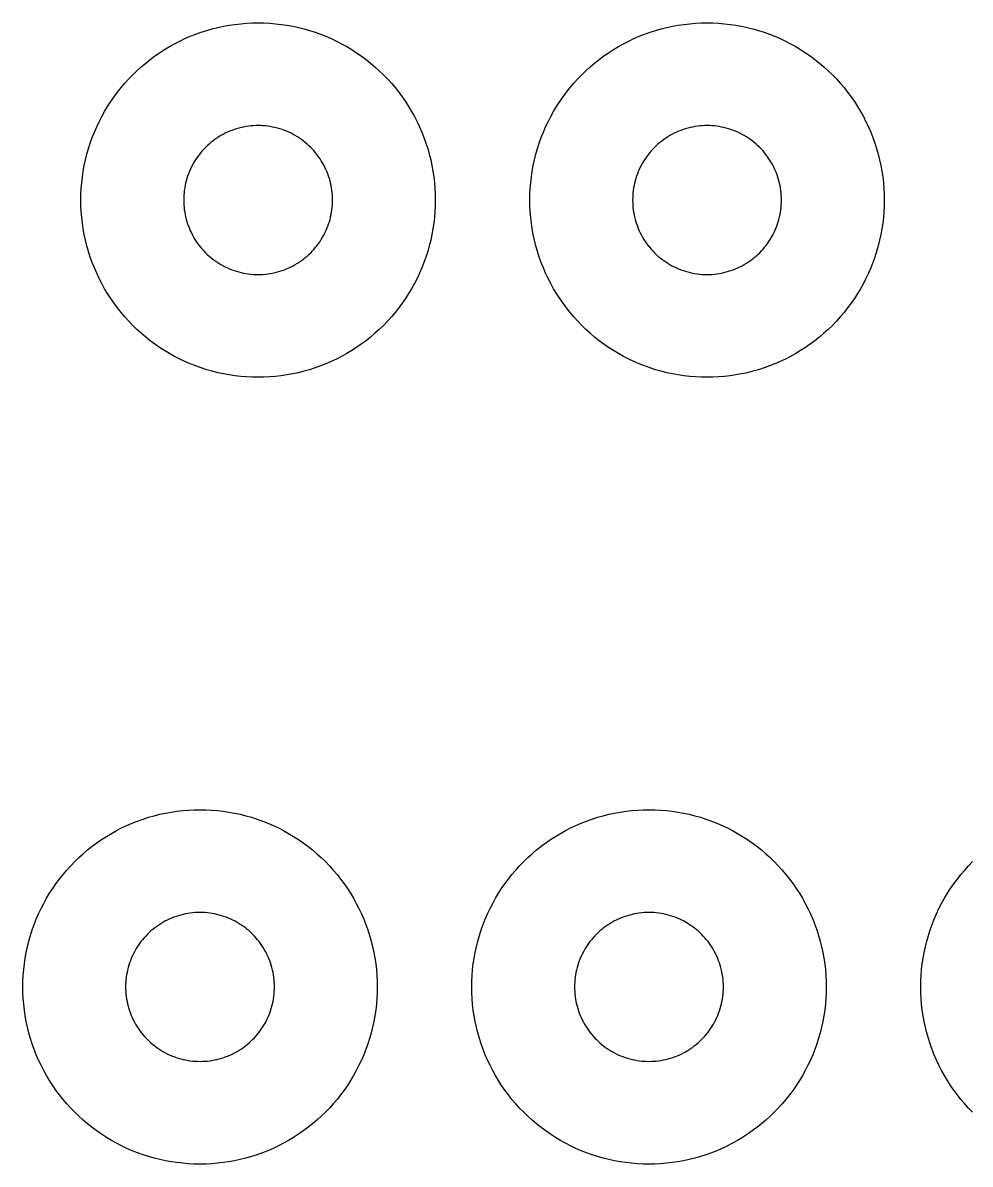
# Model space of a CAD drawing. Header units: millimetres. Extents: x 0 to 476, y 7 to 280.
# Drawn here: x 190 to 230.09, y 6.64 to 54.93 of the extents above; entities that cross this region are included whole.
import ezdxf

# ---------------------------------------------------------------- set-up
doc = ezdxf.new("R2010")
doc.units = ezdxf.units.MM
doc.layers.add('CUT', color=1, linetype='Continuous')

msp = doc.modelspace()

# ---------------------------------------------------------------- linework, layer by layer
at = {"layer": 'CUT'}
for points in [[(207.454, 47.188), (207.442, 46.943), (207.422, 46.698), (207.394, 46.454), (207.358, 46.212), (207.314, 45.97), (207.262, 45.73), (207.202, 45.492), (207.135, 45.256), (207.06, 45.023), (206.977, 44.791), (206.887, 44.563), (206.789, 44.338), (206.684, 44.116), (206.572, 43.898), (206.453, 43.683), (206.327, 43.473), (206.194, 43.267), (206.054, 43.065), (205.908, 42.868), (205.755, 42.675), (205.597, 42.488), (205.432, 42.306), (205.261, 42.13), (205.085, 41.959), (204.903, 41.795), (204.716, 41.636), (204.524, 41.483), (204.326, 41.337), (204.125, 41.197), (203.918, 41.064), (203.708, 40.938), (203.493, 40.819), (203.275, 40.707), (203.053, 40.602), (202.828, 40.504), (202.6, 40.414), (202.369, 40.331), (202.135, 40.256), (201.899, 40.189), (201.661, 40.129), (201.421, 40.077), (201.18, 40.034), (200.937, 39.997), (200.693, 39.969), (200.448, 39.949), (200.203, 39.937), (199.958, 39.933), (199.713, 39.937), (199.467, 39.949), (199.223, 39.969), (198.979, 39.997), (198.736, 40.034), (198.495, 40.077), (198.255, 40.129), (198.017, 40.189), (197.781, 40.256), (197.547, 40.331), (197.316, 40.414), (197.088, 40.504), (196.863, 40.602), (196.641, 40.707), (196.422, 40.819), (196.208, 40.938), (195.997, 41.064), (195.791, 41.197), (195.589, 41.337), (195.392, 41.483), (195.2, 41.636), (195.013, 41.795), (194.831, 41.959), (194.655, 42.13), (194.484, 42.306), (194.319, 42.488), (194.16, 42.675), (194.008, 42.868), (193.862, 43.065), (193.722, 43.267), (193.589, 43.473), (193.463, 43.683), (193.344, 43.898), (193.231, 44.116), (193.126, 44.338), (193.029, 44.563), (192.939, 44.791), (192.856, 45.023), (192.781, 45.256), (192.713, 45.492), (192.654, 45.73), (192.602, 45.97), (192.558, 46.212), (192.522, 46.454), (192.494, 46.698), (192.474, 46.943), (192.462, 47.188), (192.458, 47.433), (192.462, 47.679), (192.474, 47.924), (192.494, 48.168), (192.522, 48.412), (192.558, 48.655), (192.602, 48.897), (192.654, 49.136), (192.713, 49.374), (192.781, 49.61), (192.856, 49.844), (192.939, 50.075), (193.029, 50.303), (193.126, 50.529), (193.231, 50.75), (193.344, 50.969), (193.463, 51.183), (193.589, 51.394), (193.722, 51.6), (193.862, 51.802), (194.008, 51.999), (194.16, 52.191), (194.319, 52.378), (194.484, 52.56), (194.655, 52.737), (194.831, 52.907), (195.013, 53.072), (195.2, 53.231), (195.392, 53.383), (195.589, 53.53), (195.791, 53.669), (195.997, 53.802), (196.208, 53.929), (196.422, 54.048), (196.641, 54.16), (196.863, 54.265), (197.088, 54.362), (197.316, 54.453), (197.547, 54.535), (197.781, 54.61), (198.017, 54.678), (198.255, 54.737), (198.495, 54.789), (198.736, 54.833), (198.979, 54.869), (199.223, 54.897), (199.467, 54.917), (199.713, 54.929), (199.958, 54.933), (200.203, 54.929), (200.448, 54.917), (200.693, 54.897), (200.937, 54.869), (201.18, 54.833), (201.421, 54.789), (201.661, 54.737), (201.899, 54.678), (202.135, 54.61), (202.369, 54.535), (202.6, 54.453), (202.828, 54.362), (203.053, 54.265), (203.275, 54.16), (203.493, 54.048), (203.708, 53.929), (203.918, 53.802), (204.125, 53.669), (204.326, 53.53), (204.524, 53.383), (204.716, 53.231), (204.903, 53.072), (205.085, 52.907), (205.261, 52.737), (205.432, 52.56), (205.597, 52.378), (205.755, 52.191), (205.908, 51.999), (206.054, 51.802), (206.194, 51.6), (206.327, 51.394), (206.453, 51.183), (206.572, 50.969), (206.684, 50.75), (206.789, 50.529), (206.887, 50.303), (206.977, 50.075), (207.06, 49.844), (207.135, 49.61), (207.202, 49.374), (207.262, 49.136), (207.314, 48.897), (207.358, 48.655), (207.394, 48.412), (207.422, 48.168), (207.442, 47.924), (207.454, 47.679), (207.458, 47.433), (207.454, 47.188)], [(226.454, 47.188), (226.442, 46.943), (226.422, 46.698), (226.394, 46.454), (226.358, 46.212), (226.314, 45.97), (226.262, 45.73), (226.202, 45.492), (226.135, 45.256), (226.06, 45.023), (225.977, 44.791), (225.887, 44.563), (225.789, 44.338), (225.684, 44.116), (225.572, 43.898), (225.453, 43.683), (225.327, 43.473), (225.194, 43.267), (225.054, 43.065), (224.908, 42.868), (224.755, 42.675), (224.597, 42.488), (224.432, 42.306), (224.261, 42.13), (224.085, 41.959), (223.903, 41.795), (223.716, 41.636), (223.524, 41.483), (223.326, 41.337), (223.125, 41.197), (222.918, 41.064), (222.708, 40.938), (222.493, 40.819), (222.275, 40.707), (222.053, 40.602), (221.828, 40.504), (221.6, 40.414), (221.369, 40.331), (221.135, 40.256), (220.899, 40.189), (220.661, 40.129), (220.421, 40.077), (220.18, 40.034), (219.937, 39.997), (219.693, 39.969), (219.448, 39.949), (219.203, 39.937), (218.958, 39.933), (218.713, 39.937), (218.467, 39.949), (218.223, 39.969), (217.979, 39.997), (217.736, 40.034), (217.495, 40.077), (217.255, 40.129), (217.017, 40.189), (216.781, 40.256), (216.547, 40.331), (216.316, 40.414), (216.088, 40.504), (215.863, 40.602), (215.641, 40.707), (215.422, 40.819), (215.208, 40.938), (214.997, 41.064), (214.791, 41.197), (214.589, 41.337), (214.392, 41.483), (214.2, 41.636), (214.013, 41.795), (213.831, 41.959), (213.655, 42.13), (213.484, 42.306), (213.319, 42.488), (213.16, 42.675), (213.008, 42.868), (212.862, 43.065), (212.722, 43.267), (212.589, 43.473), (212.463, 43.683), (212.344, 43.898), (212.231, 44.116), (212.126, 44.338), (212.029, 44.563), (211.939, 44.791), (211.856, 45.023), (211.781, 45.256), (211.713, 45.492), (211.654, 45.73), (211.602, 45.97), (211.558, 46.212), (211.522, 46.454), (211.494, 46.698), (211.474, 46.943), (211.462, 47.188), (211.458, 47.433), (211.462, 47.679), (211.474, 47.924), (211.494, 48.168), (211.522, 48.412), (211.558, 48.655), (211.602, 48.897), (211.654, 49.136), (211.713, 49.374), (211.781, 49.61), (211.856, 49.844), (211.939, 50.075), (212.029, 50.303), (212.126, 50.529), (212.231, 50.75), (212.344, 50.969), (212.463, 51.183), (212.589, 51.394), (212.722, 51.6), (212.862, 51.802), (213.008, 51.999), (213.16, 52.191), (213.319, 52.378), (213.484, 52.56), (213.655, 52.737), (213.831, 52.907), (214.013, 53.072), (214.2, 53.231), (214.392, 53.383), (214.589, 53.53), (214.791, 53.669), (214.997, 53.802), (215.208, 53.929), (215.422, 54.048), (215.641, 54.16), (215.863, 54.265), (216.088, 54.362), (216.316, 54.453), (216.547, 54.535), (216.781, 54.61), (217.017, 54.678), (217.255, 54.737), (217.495, 54.789), (217.736, 54.833), (217.979, 54.869), (218.223, 54.897), (218.467, 54.917), (218.713, 54.929), (218.958, 54.933), (219.203, 54.929), (219.448, 54.917), (219.693, 54.897), (219.937, 54.869), (220.18, 54.833), (220.421, 54.789), (220.661, 54.737), (220.899, 54.678), (221.135, 54.61), (221.369, 54.535), (221.6, 54.453), (221.828, 54.362), (222.053, 54.265), (222.275, 54.16), (222.493, 54.048), (222.708, 53.929), (222.918, 53.802), (223.125, 53.669), (223.326, 53.53), (223.524, 53.383), (223.716, 53.231), (223.903, 53.072), (224.085, 52.907), (224.261, 52.737), (224.432, 52.56), (224.597, 52.378), (224.755, 52.191), (224.908, 51.999), (225.054, 51.802), (225.194, 51.6), (225.327, 51.394), (225.453, 51.183), (225.572, 50.969), (225.684, 50.75), (225.789, 50.529), (225.887, 50.303), (225.977, 50.075), (226.06, 49.844), (226.135, 49.61), (226.202, 49.374), (226.262, 49.136), (226.314, 48.897), (226.358, 48.655), (226.394, 48.412), (226.422, 48.168), (226.442, 47.924), (226.454, 47.679), (226.458, 47.433), (226.454, 47.188)], [(203.106, 47.536), (203.101, 47.639), (203.093, 47.742), (203.081, 47.844), (203.066, 47.946), (203.047, 48.048), (203.026, 48.149), (203.001, 48.249), (202.972, 48.348), (202.941, 48.446), (202.906, 48.543), (202.868, 48.639), (202.827, 48.733), (202.783, 48.827), (202.736, 48.918), (202.686, 49.008), (202.633, 49.097), (202.577, 49.183), (202.518, 49.268), (202.457, 49.351), (202.393, 49.432), (202.326, 49.51), (202.257, 49.587), (202.185, 49.661), (202.111, 49.732), (202.035, 49.802), (201.956, 49.868), (201.876, 49.932), (201.793, 49.994), (201.708, 50.052), (201.621, 50.108), (201.533, 50.161), (201.443, 50.211), (201.351, 50.258), (201.258, 50.303), (201.163, 50.344), (201.068, 50.381), (200.97, 50.416), (200.872, 50.448), (200.773, 50.476), (200.673, 50.501), (200.572, 50.523), (200.471, 50.541), (200.369, 50.556), (200.267, 50.568), (200.164, 50.577), (200.061, 50.582), (199.958, 50.583), (199.855, 50.582), (199.752, 50.577), (199.649, 50.568), (199.547, 50.556), (199.445, 50.541), (199.343, 50.523), (199.243, 50.501), (199.143, 50.476), (199.044, 50.448), (198.945, 50.416), (198.848, 50.381), (198.752, 50.344), (198.658, 50.303), (198.565, 50.258), (198.473, 50.211), (198.383, 50.161), (198.294, 50.108), (198.208, 50.052), (198.123, 49.994), (198.04, 49.932), (197.96, 49.868), (197.881, 49.802), (197.805, 49.732), (197.731, 49.661), (197.659, 49.587), (197.59, 49.51), (197.523, 49.432), (197.459, 49.351), (197.397, 49.268), (197.339, 49.183), (197.283, 49.097), (197.23, 49.008), (197.18, 48.918), (197.133, 48.827), (197.089, 48.733), (197.048, 48.639), (197.01, 48.543), (196.975, 48.446), (196.944, 48.348), (196.915, 48.249), (196.89, 48.149), (196.868, 48.048), (196.85, 47.946), (196.835, 47.844), (196.823, 47.742), (196.815, 47.639), (196.81, 47.536), (196.808, 47.433), (196.81, 47.33), (196.815, 47.227), (196.823, 47.125), (196.835, 47.022), (196.85, 46.92), (196.868, 46.819), (196.89, 46.718), (196.915, 46.618), (196.944, 46.519), (196.975, 46.421), (197.01, 46.324), (197.048, 46.228), (197.089, 46.133), (197.133, 46.04), (197.18, 45.948), (197.23, 45.858), (197.283, 45.77), (197.339, 45.683), (197.397, 45.599), (197.459, 45.516), (197.523, 45.435), (197.59, 45.356), (197.659, 45.28), (197.731, 45.206), (197.805, 45.134), (197.881, 45.065), (197.96, 44.998), (198.04, 44.934), (198.123, 44.873), (198.208, 44.814), (198.294, 44.758), (198.383, 44.705), (198.473, 44.655), (198.565, 44.608), (198.658, 44.564), (198.752, 44.523), (198.848, 44.485), (198.945, 44.451), (199.044, 44.419), (199.143, 44.391), (199.243, 44.366), (199.343, 44.344), (199.445, 44.325), (199.547, 44.31), (199.649, 44.299), (199.752, 44.29), (199.855, 44.285), (199.958, 44.283), (200.061, 44.285), (200.164, 44.29), (200.267, 44.299), (200.369, 44.31), (200.471, 44.325), (200.572, 44.344), (200.673, 44.366), (200.773, 44.391), (200.872, 44.419), (200.97, 44.451), (201.068, 44.485), (201.163, 44.523), (201.258, 44.564), (201.351, 44.608), (201.443, 44.655), (201.533, 44.705), (201.621, 44.758), (201.708, 44.814), (201.793, 44.873), (201.876, 44.934), (201.956, 44.998), (202.035, 45.065), (202.111, 45.134), (202.185, 45.206), (202.257, 45.28), (202.326, 45.356), (202.393, 45.435), (202.457, 45.516), (202.518, 45.599), (202.577, 45.683), (202.633, 45.77), (202.686, 45.858), (202.736, 45.948), (202.783, 46.04), (202.827, 46.133), (202.868, 46.228), (202.906, 46.324), (202.941, 46.421), (202.972, 46.519), (203.001, 46.618), (203.026, 46.718), (203.047, 46.819), (203.066, 46.92), (203.081, 47.022), (203.093, 47.125), (203.101, 47.227), (203.106, 47.33), (203.108, 47.433), (203.106, 47.536)], [(222.106, 47.536), (222.101, 47.639), (222.093, 47.742), (222.081, 47.844), (222.066, 47.946), (222.047, 48.048), (222.026, 48.149), (222.001, 48.249), (221.972, 48.348), (221.941, 48.446), (221.906, 48.543), (221.868, 48.639), (221.827, 48.733), (221.783, 48.827), (221.736, 48.918), (221.686, 49.008), (221.633, 49.097), (221.577, 49.183), (221.518, 49.268), (221.457, 49.351), (221.393, 49.432), (221.326, 49.51), (221.257, 49.587), (221.185, 49.661), (221.111, 49.732), (221.035, 49.802), (220.956, 49.868), (220.876, 49.932), (220.793, 49.994), (220.708, 50.052), (220.621, 50.108), (220.533, 50.161), (220.443, 50.211), (220.351, 50.258), (220.258, 50.303), (220.163, 50.344), (220.068, 50.381), (219.97, 50.416), (219.872, 50.448), (219.773, 50.476), (219.673, 50.501), (219.572, 50.523), (219.471, 50.541), (219.369, 50.556), (219.267, 50.568), (219.164, 50.577), (219.061, 50.582), (218.958, 50.583), (218.855, 50.582), (218.752, 50.577), (218.649, 50.568), (218.547, 50.556), (218.445, 50.541), (218.343, 50.523), (218.243, 50.501), (218.143, 50.476), (218.044, 50.448), (217.945, 50.416), (217.848, 50.381), (217.752, 50.344), (217.658, 50.303), (217.565, 50.258), (217.473, 50.211), (217.383, 50.161), (217.294, 50.108), (217.208, 50.052), (217.123, 49.994), (217.04, 49.932), (216.96, 49.868), (216.881, 49.802), (216.805, 49.732), (216.731, 49.661), (216.659, 49.587), (216.59, 49.51), (216.523, 49.432), (216.459, 49.351), (216.397, 49.268), (216.339, 49.183), (216.283, 49.097), (216.23, 49.008), (216.18, 48.918), (216.133, 48.827), (216.089, 48.733), (216.048, 48.639), (216.01, 48.543), (215.975, 48.446), (215.944, 48.348), (215.915, 48.249), (215.89, 48.149), (215.868, 48.048), (215.85, 47.946), (215.835, 47.844), (215.823, 47.742), (215.815, 47.639), (215.81, 47.536), (215.808, 47.433), (215.81, 47.33), (215.815, 47.227), (215.823, 47.125), (215.835, 47.022), (215.85, 46.92), (215.868, 46.819), (215.89, 46.718), (215.915, 46.618), (215.944, 46.519), (215.975, 46.421), (216.01, 46.324), (216.048, 46.228), (216.089, 46.133), (216.133, 46.04), (216.18, 45.948), (216.23, 45.858), (216.283, 45.77), (216.339, 45.683), (216.397, 45.599), (216.459, 45.516), (216.523, 45.435), (216.59, 45.356), (216.659, 45.28), (216.731, 45.206), (216.805, 45.134), (216.881, 45.065), (216.96, 44.998), (217.04, 44.934), (217.123, 44.873), (217.208, 44.814), (217.294, 44.758), (217.383, 44.705), (217.473, 44.655), (217.565, 44.608), (217.658, 44.564), (217.752, 44.523), (217.848, 44.485), (217.945, 44.451), (218.044, 44.419), (218.143, 44.391), (218.243, 44.366), (218.343, 44.344), (218.445, 44.325), (218.547, 44.31), (218.649, 44.299), (218.752, 44.29), (218.855, 44.285), (218.958, 44.283), (219.061, 44.285), (219.164, 44.29), (219.267, 44.299), (219.369, 44.31), (219.471, 44.325), (219.572, 44.344), (219.673, 44.366), (219.773, 44.391), (219.872, 44.419), (219.97, 44.451), (220.068, 44.485), (220.163, 44.523), (220.258, 44.564), (220.351, 44.608), (220.443, 44.655), (220.533, 44.705), (220.621, 44.758), (220.708, 44.814), (220.793, 44.873), (220.876, 44.934), (220.956, 44.998), (221.035, 45.065), (221.111, 45.134), (221.185, 45.206), (221.257, 45.28), (221.326, 45.356), (221.393, 45.435), (221.457, 45.516), (221.518, 45.599), (221.577, 45.683), (221.633, 45.77), (221.686, 45.858), (221.736, 45.948), (221.783, 46.04), (221.827, 46.133), (221.868, 46.228), (221.906, 46.324), (221.941, 46.421), (221.972, 46.519), (222.001, 46.618), (222.026, 46.718), (222.047, 46.819), (222.066, 46.92), (222.081, 47.022), (222.093, 47.125), (222.101, 47.227), (222.106, 47.33), (222.108, 47.433), (222.106, 47.536)], [(204.996, 13.892), (204.984, 13.647), (204.964, 13.402), (204.936, 13.158), (204.9, 12.916), (204.856, 12.674), (204.804, 12.434), (204.744, 12.196), (204.677, 11.96), (204.602, 11.726), (204.519, 11.495), (204.429, 11.267), (204.331, 11.042), (204.227, 10.82), (204.114, 10.602), (203.995, 10.387), (203.869, 10.177), (203.736, 9.97), (203.596, 9.769), (203.45, 9.572), (203.298, 9.379), (203.139, 9.192), (202.974, 9.01), (202.803, 8.834), (202.627, 8.663), (202.445, 8.498), (202.258, 8.34), (202.066, 8.187), (201.869, 8.041), (201.667, 7.901), (201.461, 7.768), (201.25, 7.642), (201.035, 7.523), (200.817, 7.411), (200.595, 7.306), (200.37, 7.208), (200.142, 7.118), (199.911, 7.035), (199.677, 6.96), (199.441, 6.893), (199.203, 6.833), (198.963, 6.781), (198.722, 6.737), (198.479, 6.701), (198.235, 6.673), (197.991, 6.653), (197.745, 6.641), (197.5, 6.637), (197.255, 6.641), (197.009, 6.653), (196.765, 6.673), (196.521, 6.701), (196.278, 6.737), (196.037, 6.781), (195.797, 6.833), (195.559, 6.893), (195.323, 6.96), (195.089, 7.035), (194.858, 7.118), (194.63, 7.208), (194.405, 7.306), (194.183, 7.411), (193.965, 7.523), (193.75, 7.642), (193.539, 7.768), (193.333, 7.901), (193.131, 8.041), (192.934, 8.187), (192.742, 8.34), (192.555, 8.498), (192.373, 8.663), (192.197, 8.834), (192.026, 9.01), (191.861, 9.192), (191.702, 9.379), (191.55, 9.572), (191.404, 9.769), (191.264, 9.97), (191.131, 10.177), (191.005, 10.387), (190.886, 10.602), (190.773, 10.82), (190.669, 11.042), (190.571, 11.267), (190.481, 11.495), (190.398, 11.726), (190.323, 11.96), (190.256, 12.196), (190.196, 12.434), (190.144, 12.674), (190.1, 12.916), (190.064, 13.158), (190.036, 13.402), (190.016, 13.647), (190.004, 13.892), (190, 14.137), (190.004, 14.383), (190.016, 14.628), (190.036, 14.872), (190.064, 15.116), (190.1, 15.359), (190.144, 15.6), (190.196, 15.84), (190.256, 16.078), (190.323, 16.314), (190.398, 16.548), (190.481, 16.779), (190.571, 17.007), (190.669, 17.233), (190.773, 17.454), (190.886, 17.673), (191.005, 17.887), (191.131, 18.098), (191.264, 18.304), (191.404, 18.506), (191.55, 18.703), (191.702, 18.895), (191.861, 19.082), (192.026, 19.264), (192.197, 19.441), (192.373, 19.611), (192.555, 19.776), (192.742, 19.935), (192.934, 20.087), (193.131, 20.234), (193.333, 20.373), (193.539, 20.506), (193.75, 20.632), (193.965, 20.752), (194.183, 20.864), (194.405, 20.969), (194.63, 21.066), (194.858, 21.157), (195.089, 21.239), (195.323, 21.314), (195.559, 21.382), (195.797, 21.441), (196.037, 21.493), (196.278, 21.537), (196.521, 21.573), (196.765, 21.601), (197.009, 21.621), (197.255, 21.633), (197.5, 21.637), (197.745, 21.633), (197.991, 21.621), (198.235, 21.601), (198.479, 21.573), (198.722, 21.537), (198.963, 21.493), (199.203, 21.441), (199.441, 21.382), (199.677, 21.314), (199.911, 21.239), (200.142, 21.157), (200.37, 21.066), (200.595, 20.969), (200.817, 20.864), (201.035, 20.752), (201.25, 20.632), (201.461, 20.506), (201.667, 20.373), (201.869, 20.234), (202.066, 20.087), (202.258, 19.935), (202.445, 19.776), (202.627, 19.611), (202.803, 19.441), (202.974, 19.264), (203.139, 19.082), (203.298, 18.895), (203.45, 18.703), (203.596, 18.506), (203.736, 18.304), (203.869, 18.098), (203.995, 17.887), (204.114, 17.673), (204.227, 17.454), (204.331, 17.233), (204.429, 17.007), (204.519, 16.779), (204.602, 16.548), (204.677, 16.314), (204.744, 16.078), (204.804, 15.84), (204.856, 15.6), (204.9, 15.359), (204.936, 15.116), (204.964, 14.872), (204.984, 14.628), (204.996, 14.383), (205, 14.137), (204.996, 13.892)], [(223.996, 13.892), (223.984, 13.647), (223.964, 13.402), (223.936, 13.158), (223.9, 12.916), (223.856, 12.674), (223.804, 12.434), (223.744, 12.196), (223.677, 11.96), (223.602, 11.726), (223.519, 11.495), (223.429, 11.267), (223.331, 11.042), (223.227, 10.82), (223.114, 10.602), (222.995, 10.387), (222.869, 10.177), (222.736, 9.97), (222.596, 9.769), (222.45, 9.572), (222.298, 9.379), (222.139, 9.192), (221.974, 9.01), (221.803, 8.834), (221.627, 8.663), (221.445, 8.498), (221.258, 8.34), (221.066, 8.187), (220.869, 8.041), (220.667, 7.901), (220.461, 7.768), (220.25, 7.642), (220.035, 7.523), (219.817, 7.411), (219.595, 7.306), (219.37, 7.208), (219.142, 7.118), (218.911, 7.035), (218.677, 6.96), (218.441, 6.893), (218.203, 6.833), (217.963, 6.781), (217.722, 6.737), (217.479, 6.701), (217.235, 6.673), (216.991, 6.653), (216.745, 6.641), (216.5, 6.637), (216.255, 6.641), (216.009, 6.653), (215.765, 6.673), (215.521, 6.701), (215.278, 6.737), (215.037, 6.781), (214.797, 6.833), (214.559, 6.893), (214.323, 6.96), (214.089, 7.035), (213.858, 7.118), (213.63, 7.208), (213.405, 7.306), (213.183, 7.411), (212.965, 7.523), (212.75, 7.642), (212.539, 7.768), (212.333, 7.901), (212.131, 8.041), (211.934, 8.187), (211.742, 8.34), (211.555, 8.498), (211.373, 8.663), (211.197, 8.834), (211.026, 9.01), (210.861, 9.192), (210.702, 9.379), (210.55, 9.572), (210.404, 9.769), (210.264, 9.97), (210.131, 10.177), (210.005, 10.387), (209.886, 10.602), (209.773, 10.82), (209.669, 11.042), (209.571, 11.267), (209.481, 11.495), (209.398, 11.726), (209.323, 11.96), (209.256, 12.196), (209.196, 12.434), (209.144, 12.674), (209.1, 12.916), (209.064, 13.158), (209.036, 13.402), (209.016, 13.647), (209.004, 13.892), (209, 14.137), (209.004, 14.383), (209.016, 14.628), (209.036, 14.872), (209.064, 15.116), (209.1, 15.359), (209.144, 15.6), (209.196, 15.84), (209.256, 16.078), (209.323, 16.314), (209.398, 16.548), (209.481, 16.779), (209.571, 17.007), (209.669, 17.233), (209.773, 17.454), (209.886, 17.673), (210.005, 17.887), (210.131, 18.098), (210.264, 18.304), (210.404, 18.506), (210.55, 18.703), (210.702, 18.895), (210.861, 19.082), (211.026, 19.264), (211.197, 19.441), (211.373, 19.611), (211.555, 19.776), (211.742, 19.935), (211.934, 20.087), (212.131, 20.234), (212.333, 20.373), (212.539, 20.506), (212.75, 20.632), (212.965, 20.752), (213.183, 20.864), (213.405, 20.969), (213.63, 21.066), (213.858, 21.157), (214.089, 21.239), (214.323, 21.314), (214.559, 21.382), (214.797, 21.441), (215.037, 21.493), (215.278, 21.537), (215.521, 21.573), (215.765, 21.601), (216.009, 21.621), (216.255, 21.633), (216.5, 21.637), (216.745, 21.633), (216.991, 21.621), (217.235, 21.601), (217.479, 21.573), (217.722, 21.537), (217.963, 21.493), (218.203, 21.441), (218.441, 21.382), (218.677, 21.314), (218.911, 21.239), (219.142, 21.157), (219.37, 21.066), (219.595, 20.969), (219.817, 20.864), (220.035, 20.752), (220.25, 20.632), (220.461, 20.506), (220.667, 20.373), (220.869, 20.234), (221.066, 20.087), (221.258, 19.935), (221.445, 19.776), (221.627, 19.611), (221.803, 19.441), (221.974, 19.264), (222.139, 19.082), (222.298, 18.895), (222.45, 18.703), (222.596, 18.506), (222.736, 18.304), (222.869, 18.098), (222.995, 17.887), (223.114, 17.673), (223.227, 17.454), (223.331, 17.233), (223.429, 17.007), (223.519, 16.779), (223.602, 16.548), (223.677, 16.314), (223.744, 16.078), (223.804, 15.84), (223.856, 15.6), (223.9, 15.359), (223.936, 15.116), (223.964, 14.872), (223.984, 14.628), (223.996, 14.383), (224, 14.137), (223.996, 13.892)], [(200.648, 14.24), (200.643, 14.343), (200.635, 14.446), (200.623, 14.548), (200.608, 14.65), (200.589, 14.752), (200.568, 14.853), (200.543, 14.953), (200.514, 15.052), (200.483, 15.15), (200.448, 15.247), (200.41, 15.343), (200.369, 15.437), (200.325, 15.53), (200.278, 15.622), (200.228, 15.712), (200.175, 15.801), (200.119, 15.887), (200.06, 15.972), (199.999, 16.055), (199.935, 16.136), (199.868, 16.214), (199.799, 16.291), (199.727, 16.365), (199.653, 16.436), (199.577, 16.506), (199.498, 16.572), (199.418, 16.636), (199.335, 16.698), (199.25, 16.756), (199.163, 16.812), (199.075, 16.865), (198.985, 16.915), (198.893, 16.962), (198.8, 17.006), (198.705, 17.047), (198.61, 17.085), (198.513, 17.12), (198.414, 17.152), (198.315, 17.18), (198.215, 17.205), (198.115, 17.227), (198.013, 17.245), (197.911, 17.26), (197.809, 17.272), (197.706, 17.28), (197.603, 17.286), (197.5, 17.287), (197.397, 17.286), (197.294, 17.28), (197.191, 17.272), (197.089, 17.26), (196.987, 17.245), (196.885, 17.227), (196.785, 17.205), (196.685, 17.18), (196.586, 17.152), (196.487, 17.12), (196.39, 17.085), (196.295, 17.047), (196.2, 17.006), (196.107, 16.962), (196.015, 16.915), (195.925, 16.865), (195.837, 16.812), (195.75, 16.756), (195.665, 16.698), (195.582, 16.636), (195.502, 16.572), (195.423, 16.506), (195.347, 16.436), (195.273, 16.365), (195.201, 16.291), (195.132, 16.214), (195.065, 16.136), (195.001, 16.055), (194.94, 15.972), (194.881, 15.887), (194.825, 15.801), (194.772, 15.712), (194.722, 15.622), (194.675, 15.53), (194.631, 15.437), (194.59, 15.343), (194.552, 15.247), (194.517, 15.15), (194.486, 15.052), (194.457, 14.953), (194.432, 14.853), (194.411, 14.752), (194.392, 14.65), (194.377, 14.548), (194.365, 14.446), (194.357, 14.343), (194.352, 14.24), (194.35, 14.137), (194.352, 14.034), (194.357, 13.931), (194.365, 13.828), (194.377, 13.726), (194.392, 13.624), (194.411, 13.523), (194.432, 13.422), (194.457, 13.322), (194.486, 13.223), (194.517, 13.125), (194.552, 13.028), (194.59, 12.932), (194.631, 12.837), (194.675, 12.744), (194.722, 12.652), (194.772, 12.562), (194.825, 12.474), (194.881, 12.387), (194.94, 12.302), (195.001, 12.22), (195.065, 12.139), (195.132, 12.06), (195.201, 11.984), (195.273, 11.91), (195.347, 11.838), (195.423, 11.769), (195.502, 11.702), (195.582, 11.638), (195.665, 11.577), (195.75, 11.518), (195.837, 11.462), (195.925, 11.409), (196.015, 11.359), (196.107, 11.312), (196.2, 11.268), (196.295, 11.227), (196.39, 11.189), (196.487, 11.154), (196.586, 11.123), (196.685, 11.095), (196.785, 11.07), (196.885, 11.048), (196.987, 11.029), (197.089, 11.014), (197.191, 11.002), (197.294, 10.994), (197.397, 10.989), (197.5, 10.987), (197.603, 10.989), (197.706, 10.994), (197.809, 11.002), (197.911, 11.014), (198.013, 11.029), (198.115, 11.048), (198.215, 11.07), (198.315, 11.095), (198.414, 11.123), (198.513, 11.154), (198.61, 11.189), (198.705, 11.227), (198.8, 11.268), (198.893, 11.312), (198.985, 11.359), (199.075, 11.409), (199.163, 11.462), (199.25, 11.518), (199.335, 11.577), (199.418, 11.638), (199.498, 11.702), (199.577, 11.769), (199.653, 11.838), (199.727, 11.91), (199.799, 11.984), (199.868, 12.06), (199.935, 12.139), (199.999, 12.22), (200.06, 12.302), (200.119, 12.387), (200.175, 12.474), (200.228, 12.562), (200.278, 12.652), (200.325, 12.744), (200.369, 12.837), (200.41, 12.932), (200.448, 13.028), (200.483, 13.125), (200.514, 13.223), (200.543, 13.322), (200.568, 13.422), (200.589, 13.523), (200.608, 13.624), (200.623, 13.726), (200.635, 13.828), (200.643, 13.931), (200.648, 14.034), (200.65, 14.137), (200.648, 14.24)], [(219.648, 14.24), (219.643, 14.343), (219.635, 14.446), (219.623, 14.548), (219.608, 14.65), (219.589, 14.752), (219.568, 14.853), (219.543, 14.953), (219.514, 15.052), (219.483, 15.15), (219.448, 15.247), (219.41, 15.343), (219.369, 15.437), (219.325, 15.53), (219.278, 15.622), (219.228, 15.712), (219.175, 15.801), (219.119, 15.887), (219.06, 15.972), (218.999, 16.055), (218.935, 16.136), (218.868, 16.214), (218.799, 16.291), (218.727, 16.365), (218.653, 16.436), (218.577, 16.506), (218.498, 16.572), (218.418, 16.636), (218.335, 16.698), (218.25, 16.756), (218.163, 16.812), (218.075, 16.865), (217.985, 16.915), (217.893, 16.962), (217.8, 17.006), (217.705, 17.047), (217.61, 17.085), (217.513, 17.12), (217.414, 17.152), (217.315, 17.18), (217.215, 17.205), (217.115, 17.227), (217.013, 17.245), (216.911, 17.26), (216.809, 17.272), (216.706, 17.28), (216.603, 17.286), (216.5, 17.287), (216.397, 17.286), (216.294, 17.28), (216.191, 17.272), (216.089, 17.26), (215.987, 17.245), (215.885, 17.227), (215.785, 17.205), (215.685, 17.18), (215.586, 17.152), (215.487, 17.12), (215.39, 17.085), (215.295, 17.047), (215.2, 17.006), (215.107, 16.962), (215.015, 16.915), (214.925, 16.865), (214.837, 16.812), (214.75, 16.756), (214.665, 16.698), (214.582, 16.636), (214.502, 16.572), (214.423, 16.506), (214.347, 16.436), (214.273, 16.365), (214.201, 16.291), (214.132, 16.214), (214.065, 16.136), (214.001, 16.055), (213.94, 15.972), (213.881, 15.887), (213.825, 15.801), (213.772, 15.712), (213.722, 15.622), (213.675, 15.53), (213.631, 15.437), (213.59, 15.343), (213.552, 15.247), (213.517, 15.15), (213.486, 15.052), (213.457, 14.953), (213.432, 14.853), (213.411, 14.752), (213.392, 14.65), (213.377, 14.548), (213.365, 14.446), (213.357, 14.343), (213.352, 14.24), (213.35, 14.137), (213.352, 14.034), (213.357, 13.931), (213.365, 13.828), (213.377, 13.726), (213.392, 13.624), (213.411, 13.523), (213.432, 13.422), (213.457, 13.322), (213.486, 13.223), (213.517, 13.125), (213.552, 13.028), (213.59, 12.932), (213.631, 12.837), (213.675, 12.744), (213.722, 12.652), (213.772, 12.562), (213.825, 12.474), (213.881, 12.387), (213.94, 12.302), (214.001, 12.22), (214.065, 12.139), (214.132, 12.06), (214.201, 11.984), (214.273, 11.91), (214.347, 11.838), (214.423, 11.769), (214.502, 11.702), (214.582, 11.638), (214.665, 11.577), (214.75, 11.518), (214.837, 11.462), (214.925, 11.409), (215.015, 11.359), (215.107, 11.312), (215.2, 11.268), (215.295, 11.227), (215.39, 11.189), (215.487, 11.154), (215.586, 11.123), (215.685, 11.095), (215.785, 11.07), (215.885, 11.048), (215.987, 11.029), (216.089, 11.014), (216.191, 11.002), (216.294, 10.994), (216.397, 10.989), (216.5, 10.987), (216.603, 10.989), (216.706, 10.994), (216.809, 11.002), (216.911, 11.014), (217.013, 11.029), (217.115, 11.048), (217.215, 11.07), (217.315, 11.095), (217.414, 11.123), (217.513, 11.154), (217.61, 11.189), (217.705, 11.227), (217.8, 11.268), (217.893, 11.312), (217.985, 11.359), (218.075, 11.409), (218.163, 11.462), (218.25, 11.518), (218.335, 11.577), (218.418, 11.638), (218.498, 11.702), (218.577, 11.769), (218.653, 11.838), (218.727, 11.91), (218.799, 11.984), (218.868, 12.06), (218.935, 12.139), (218.999, 12.22), (219.06, 12.302), (219.119, 12.387), (219.175, 12.474), (219.228, 12.562), (219.278, 12.652), (219.325, 12.744), (219.369, 12.837), (219.41, 12.932), (219.448, 13.028), (219.483, 13.125), (219.514, 13.223), (219.543, 13.322), (219.568, 13.422), (219.589, 13.523), (219.608, 13.624), (219.623, 13.726), (219.635, 13.828), (219.643, 13.931), (219.648, 14.034), (219.65, 14.137), (219.648, 14.24)]]:
    msp.add_lwpolyline(points, close=True, dxfattribs=at)
msp.add_lwpolyline([(230.197, 8.834), (230.026, 9.01), (229.861, 9.192), (229.702, 9.379), (229.55, 9.572), (229.404, 9.769), (229.264, 9.97), (229.131, 10.177), (229.005, 10.387), (228.886, 10.602), (228.773, 10.82), (228.669, 11.042), (228.571, 11.267), (228.481, 11.495), (228.398, 11.726), (228.323, 11.96), (228.256, 12.196), (228.196, 12.434), (228.144, 12.674), (228.1, 12.916), (228.064, 13.158), (228.036, 13.402), (228.016, 13.647), (228.004, 13.892), (228, 14.137), (228.004, 14.383), (228.016, 14.628), (228.036, 14.872), (228.064, 15.116), (228.1, 15.359), (228.144, 15.6), (228.196, 15.84), (228.256, 16.078), (228.323, 16.314), (228.398, 16.548), (228.481, 16.779), (228.571, 17.007), (228.669, 17.233), (228.773, 17.454), (228.886, 17.673), (229.005, 17.887), (229.131, 18.098), (229.264, 18.304), (229.404, 18.506), (229.55, 18.703), (229.702, 18.895), (229.861, 19.082), (230.026, 19.264), (230.197, 19.441)], dxfattribs=at)

doc.saveas('drawing.dxf')
